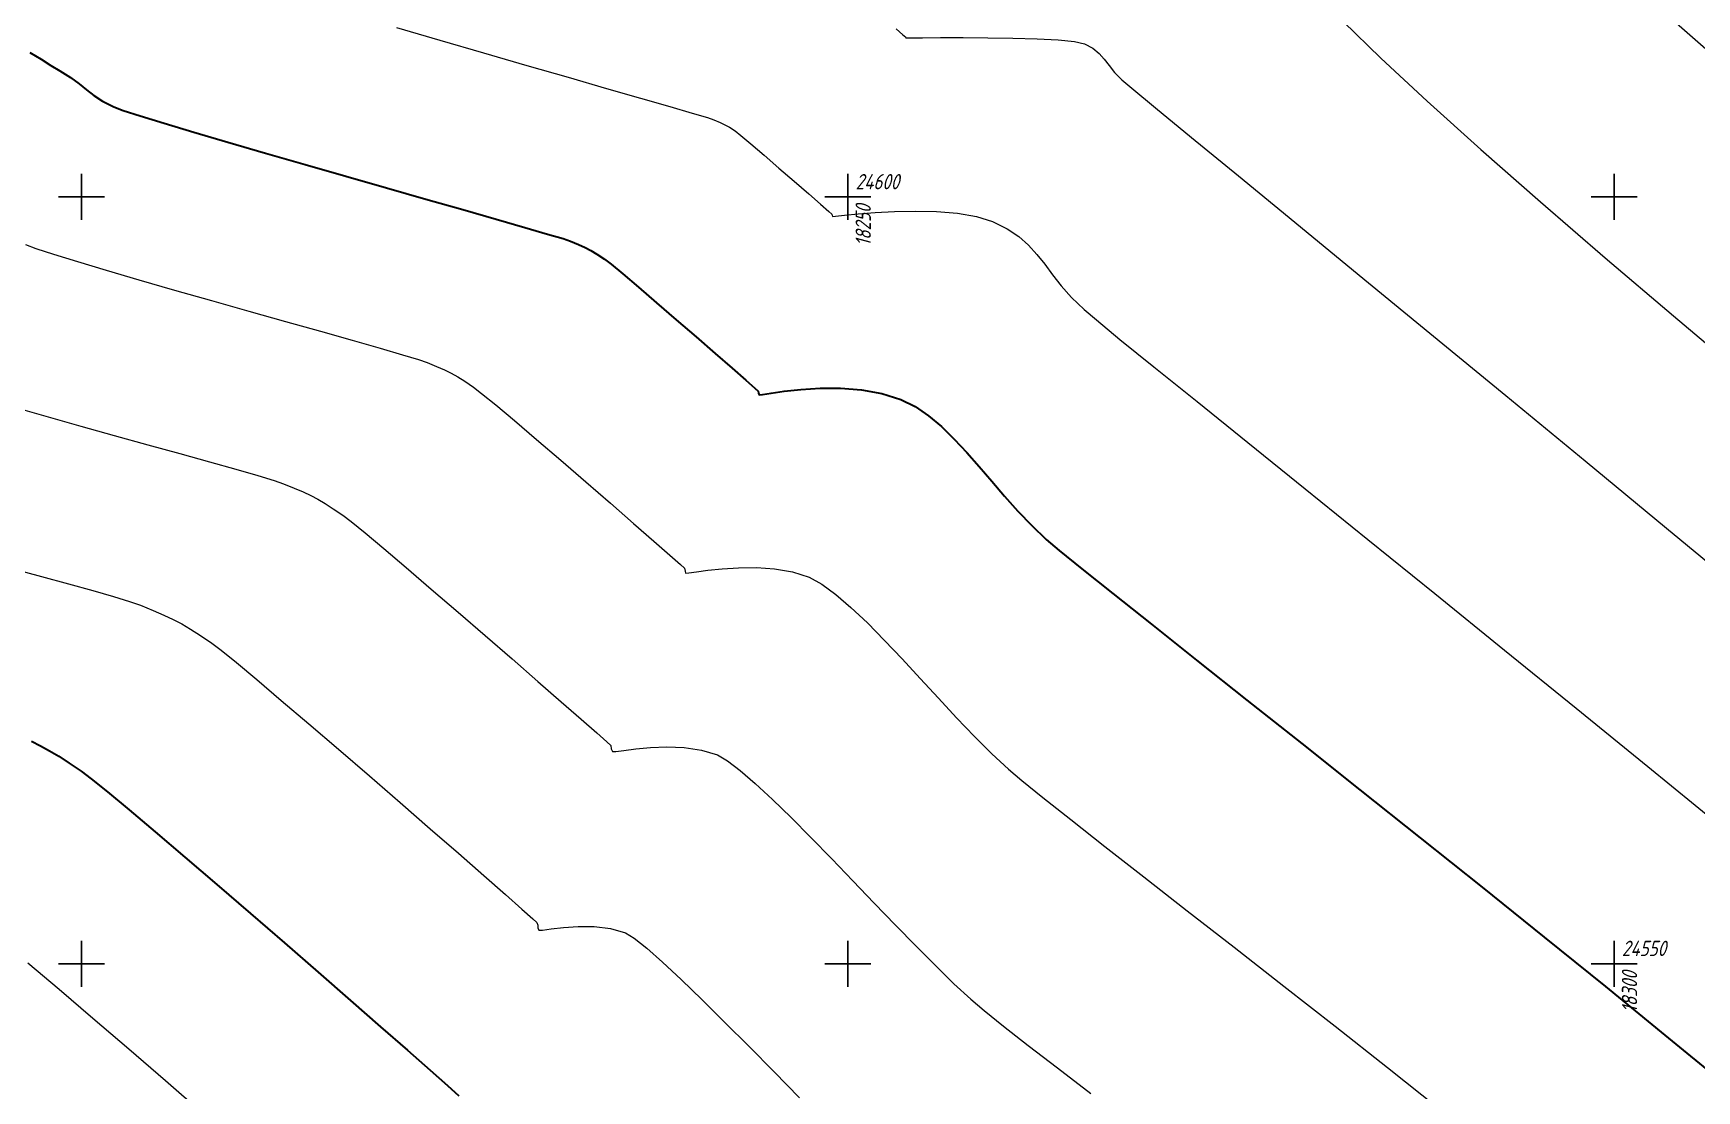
# Model space of a CAD drawing. Header units: metres. Extents: x -149473 to 83396, y -14167 to 104709.
# Drawn here: x -4657.6 to -4603.4, y 42589.6 to 42624.1 of the extents above; entities that cross this region are included whole.
import ezdxf
from ezdxf.enums import TextEntityAlignment as Align

# ---------------------------------------------------------------- set-up
doc = ezdxf.new("R2010")
doc.units = ezdxf.units.M
doc.layers.add('02_Сетка', color=7, linetype='Continuous', transparency=0.6)
doc.layers.add('03_Здания и строения', color=7, linetype='Continuous', transparency=0.6)
doc.layers.add('Viewport2ForCustomObjects_0', color=7, linetype='Continuous')
doc.layers.add('Сетка', color=7, linetype='Continuous')
doc.layers.add('Сети_Горизонтали.Вспомогательные', color=1, linetype='Continuous', lineweight=9)
doc.layers.add('Сети_Горизонтали.Основные', color=1, linetype='Continuous', lineweight=30)
doc.styles.get("Standard").update_dxf_attribs({"font": 'GOST_0.TTF'})

# ---------------------------------------------------------------- blocks, each defined once
blk = doc.blocks.new('g5_012')
at = {"color": 92}
for points in [[(0, -1.5), (0, 1.5)], [(-1.5, 0), (1.5, 0)]]:
    blk.add_lwpolyline(points, dxfattribs=at)
blk = doc.blocks.new('CustomObjectsInViewport2_0')
at = {"layer": 'Сети_Горизонтали.Вспомогательные', "color": 42, "flags": 128}
for points, elevation in [([(2845.17, 1617.24), (2845.62, 1616.85), (2845.79, 1616.7), (2845.81, 1616.64), (2846.1, 1616.64), (2846.9, 1616.65), (2848.08, 1616.66), (2849.54, 1616.66), (2851.15, 1616.65), (2852.8, 1616.63), (2854.37, 1616.58), (2855.75, 1616.51), (2856.82, 1616.4), (2857.46, 1616.26), (2858.02, 1615.97), (2858.43, 1615.63), (2858.75, 1615.25), (2859.07, 1614.84), (2859.43, 1614.39), (2859.91, 1613.9), (2860.56, 1613.36), (2862.1, 1612.09), (2864.45, 1610.15), (2867.51, 1607.64), (2871.19, 1604.62), (2875.38, 1601.17), (2880, 1597.38), (2884.95, 1593.31), (2890.13, 1589.05), (2895.44, 1584.67), (2900.8, 1580.26)], 21), ([(2812.57, 1617.31), (2815.4, 1616.49), (2818.26, 1615.66), (2821.07, 1614.85), (2823.77, 1614.07), (2826.27, 1613.35), (2828.5, 1612.71), (2830.4, 1612.16), (2831.87, 1611.73), (2832.86, 1611.44), (2833.28, 1611.3), (2833.69, 1611.13), (2834, 1610.98), (2834.3, 1610.81), (2834.67, 1610.57), (2835.04, 1610.28), (2835.7, 1609.73), (2836.56, 1608.99), (2837.53, 1608.15), (2838.53, 1607.29), (2839.47, 1606.48), (2840.24, 1605.8), (2840.78, 1605.33), (2840.98, 1605.15), (2841, 1605.07), (2841.02, 1605), (2841.23, 1605.02), (2841.81, 1605.09), (2842.69, 1605.17), (2843.8, 1605.26), (2845.07, 1605.33), (2846.43, 1605.35), (2847.82, 1605.32), (2849.17, 1605.21), (2850.41, 1605), (2851.47, 1604.66), (2852.42, 1604.2), (2853.19, 1603.68), (2853.82, 1603.12), (2854.36, 1602.52), (2854.87, 1601.88), (2855.38, 1601.2), (2855.95, 1600.48), (2856.62, 1599.71), (2857.44, 1598.92), (2858.24, 1598.25), (2859.78, 1596.98), (2862, 1595.19), (2864.81, 1592.92), (2868.12, 1590.25), (2871.87, 1587.23), (2875.96, 1583.92), (2880.33, 1580.4), (2884.88, 1576.72), (2889.54, 1572.94), (2894.23, 1569.13), (2898.86, 1565.35)], 21.5), ([(2788.37, 1603.17), (2789.05, 1602.91), (2790.2, 1602.53), (2791.76, 1602.05), (2793.64, 1601.49), (2795.77, 1600.87), (2798.08, 1600.2), (2800.5, 1599.52), (2802.94, 1598.83), (2805.34, 1598.15), (2807.61, 1597.51), (2809.69, 1596.92), (2811.5, 1596.4), (2812.97, 1595.97), (2814.02, 1595.66), (2814.57, 1595.47), (2815.19, 1595.22), (2815.7, 1594.99), (2816.14, 1594.78), (2816.57, 1594.54), (2817.04, 1594.25), (2817.6, 1593.87), (2818.13, 1593.46), (2819.05, 1592.71), (2820.27, 1591.68), (2821.71, 1590.45), (2823.29, 1589.1), (2824.92, 1587.68), (2826.53, 1586.29), (2828.04, 1584.98), (2829.36, 1583.83), (2830.4, 1582.91), (2831.1, 1582.29), (2831.36, 1582.05), (2831.4, 1581.87), (2831.44, 1581.73), (2831.64, 1581.75), (2832.14, 1581.82), (2832.89, 1581.92), (2833.83, 1582.02), (2834.9, 1582.09), (2836.06, 1582.1), (2837.25, 1582.02), (2838.41, 1581.82), (2839.5, 1581.47), (2840.32, 1581.02), (2841.24, 1580.35), (2842.23, 1579.5), (2843.3, 1578.49), (2844.42, 1577.35), (2845.57, 1576.14), (2846.75, 1574.87), (2847.94, 1573.58), (2849.12, 1572.31), (2850.29, 1571.09), (2851.42, 1569.96), (2852.5, 1568.95), (2853.38, 1568.21), (2854.75, 1567.1), (2856.57, 1565.66), (2858.79, 1563.92), (2861.34, 1561.93), (2864.17, 1559.72), (2867.23, 1557.34), (2870.47, 1554.81), (2873.82, 1552.19), (2877.23, 1549.5), (2880.66, 1546.78)], 22.5), ([(2874.34, 1617.7), (2876.8, 1615.32), (2879.82, 1612.52), (2883.32, 1609.37), (2887.22, 1605.94), (2891.44, 1602.3), (2895.89, 1598.51), (2900.49, 1594.65)], 20.5), ([(2787.86, 1592.5), (2789.85, 1591.93), (2791.98, 1591.33), (2794.16, 1590.72), (2796.34, 1590.11), (2798.44, 1589.53), (2800.38, 1588.99), (2802.1, 1588.51), (2803.53, 1588.1), (2804.59, 1587.77), (2805.21, 1587.56), (2805.9, 1587.28), (2806.48, 1587.03), (2806.98, 1586.8), (2807.44, 1586.55), (2807.92, 1586.27), (2808.45, 1585.94), (2809.07, 1585.52), (2809.61, 1585.11), (2810.53, 1584.36), (2811.75, 1583.34), (2813.21, 1582.1), (2814.84, 1580.7), (2816.59, 1579.2), (2818.37, 1577.66), (2820.13, 1576.14), (2821.8, 1574.68), (2823.32, 1573.35), (2824.62, 1572.22), (2825.64, 1571.32), (2826.3, 1570.73), (2826.55, 1570.5), (2826.59, 1570.28), (2826.66, 1570.1), (2826.88, 1570.1), (2827.41, 1570.18), (2828.19, 1570.28), (2829.14, 1570.36), (2830.22, 1570.41), (2831.35, 1570.36), (2832.47, 1570.2), (2833.51, 1569.88), (2834.17, 1569.5), (2835, 1568.87), (2835.98, 1568.02), (2837.1, 1566.98), (2838.32, 1565.79), (2839.61, 1564.49), (2840.97, 1563.1), (2842.36, 1561.66), (2843.75, 1560.21), (2845.14, 1558.78), (2846.48, 1557.41), (2847.76, 1556.12), (2848.95, 1554.96), (2850.04, 1553.96), (2850.92, 1553.21), (2852.19, 1552.19), (2853.8, 1550.94), (2855.71, 1549.47), (2857.87, 1547.81)], 23), ([(2787.56, 1582.01), (2789.42, 1581.51), (2791.17, 1581.03), (2792.75, 1580.6), (2794.1, 1580.21), (2795.16, 1579.89), (2795.86, 1579.65), (2796.7, 1579.3), (2797.39, 1579), (2798, 1578.72), (2798.56, 1578.42), (2799.14, 1578.09), (2799.78, 1577.68), (2800.53, 1577.18), (2801.14, 1576.72), (2802.14, 1575.9), (2803.47, 1574.79), (2805.06, 1573.44), (2806.86, 1571.91), (2808.8, 1570.25), (2810.81, 1568.51), (2812.82, 1566.77), (2814.78, 1565.07), (2816.62, 1563.47), (2818.27, 1562.02), (2819.68, 1560.79), (2820.76, 1559.83), (2821.47, 1559.2), (2821.74, 1558.95), (2821.79, 1558.77), (2821.8, 1558.6), (2821.87, 1558.46), (2822.11, 1558.46), (2822.67, 1558.53), (2823.47, 1558.63), (2824.43, 1558.7), (2825.48, 1558.69), (2826.53, 1558.57), (2827.52, 1558.28), (2828.09, 1557.93), (2828.9, 1557.28), (2829.93, 1556.37), (2831.15, 1555.23), (2832.51, 1553.91), (2834, 1552.44), (2835.58, 1550.86), (2837.21, 1549.21), (2838.87, 1547.53)], 23.5), ([(2788.53, 1556.33), (2790.56, 1554.61), (2792.77, 1552.71), (2795.1, 1550.71), (2797.5, 1548.64), (2799.91, 1546.55)], 24.5)]:
    blk.add_lwpolyline(points, dxfattribs=dict(at, elevation=elevation))
at = {"layer": 'Сети_Горизонтали.Основные', "color": 40, "flags": 128}
for points, elevation in [([(2788.65, 1615.69), (2789.38, 1615.25), (2790.03, 1614.84), (2790.61, 1614.49), (2791.31, 1614.05), (2791.87, 1613.64), (2792.34, 1613.26), (2792.83, 1612.89), (2793.4, 1612.52), (2794.13, 1612.14), (2794.73, 1611.91), (2795.85, 1611.55), (2797.42, 1611.07), (2799.35, 1610.5), (2801.58, 1609.84), (2804.03, 1609.13), (2806.62, 1608.39), (2809.27, 1607.62), (2811.92, 1606.87), (2814.49, 1606.13), (2816.9, 1605.44), (2819.07, 1604.82), (2820.94, 1604.28), (2822.42, 1603.85), (2823.44, 1603.55), (2823.92, 1603.39), (2824.46, 1603.17), (2824.88, 1602.98), (2825.26, 1602.78), (2825.65, 1602.54), (2826.14, 1602.22), (2826.58, 1601.88), (2827.34, 1601.25), (2828.36, 1600.39), (2829.55, 1599.37), (2830.83, 1598.26), (2832.13, 1597.14), (2833.37, 1596.06), (2834.47, 1595.1), (2835.36, 1594.32), (2835.95, 1593.8), (2836.17, 1593.6), (2836.2, 1593.47), (2836.23, 1593.37), (2836.45, 1593.39), (2837.02, 1593.48), (2837.88, 1593.6), (2838.96, 1593.71), (2840.21, 1593.79), (2841.55, 1593.79), (2842.92, 1593.69), (2844.25, 1593.46), (2845.49, 1593.07), (2846.41, 1592.6), (2847.29, 1592), (2848.14, 1591.29), (2848.97, 1590.48), (2849.78, 1589.61), (2850.59, 1588.69), (2851.41, 1587.73), (2852.25, 1586.75), (2853.11, 1585.78), (2854.02, 1584.84), (2854.97, 1583.93), (2855.82, 1583.21), (2857.29, 1582.02), (2859.32, 1580.4), (2861.84, 1578.4), (2864.77, 1576.07), (2868.06, 1573.46), (2871.64, 1570.63), (2875.43, 1567.61), (2879.38, 1564.47), (2883.41, 1561.25), (2887.46, 1558), (2891.46, 1554.77), (2895.34, 1551.61), (2899.04, 1548.58)], 22), ([(2788.76, 1570.77), (2789.35, 1570.47), (2789.93, 1570.15), (2790.54, 1569.79), (2791.21, 1569.35), (2792, 1568.83), (2792.65, 1568.33), (2793.71, 1567.47), (2795.13, 1566.3), (2796.83, 1564.86), (2798.76, 1563.22), (2800.85, 1561.43), (2803.04, 1559.54), (2805.26, 1557.62), (2807.46, 1555.71), (2809.58, 1553.87), (2811.54, 1552.16), (2813.3, 1550.62), (2814.77, 1549.33), (2815.91, 1548.32), (2816.65, 1547.66)], 24)]:
    blk.add_lwpolyline(points, dxfattribs=dict(at, elevation=elevation))

msp = doc.modelspace()

# ---------------------------------------------------------------- linework, layer by layer
at = {"layer": '03_Здания и строения', "color": 7, "linetype": 'Continuous', "lineweight": 20, "flags": 128}
msp.add_lwpolyline([(-4617.095, 42635.822), (-4613.353, 42640.094), (-4594.95, 42624.092), (-4596.703, 42621.991), (-4574.726, 42602.815), (-4578.665, 42598.428), (-4600.821, 42617.84), (-4598.964, 42619.96), (-4617.095, 42635.822)], dxfattribs=at)

# ---------------------------------------------------------------- block references
at = {"layer": '02_Сетка', "color": 92, "linetype": 'Continuous', "lineweight": 15, "ltscale": 0.5, "xscale": 0.5, "yscale": 0.5, "zscale": 0.5}
for p in [(-4656.056, 42618.725), (-4631.056, 42618.725), (-4606.056, 42618.725), (-4656.056, 42593.725), (-4631.056, 42593.725), (-4606.056, 42593.725)]:
    msp.add_blockref('g5_012', p, dxfattribs=at)
at = {"layer": 'Viewport2ForCustomObjects_0', "xscale": 0.5, "yscale": 0.5, "zscale": 0.5}
msp.add_blockref('CustomObjectsInViewport2_0', (-6052.071, 41815.592), dxfattribs=at)

# ---------------------------------------------------------------- texts
at = {"layer": 'Сетка', "color": 3, "oblique": 15}
for s, p in [('24600', (-4630.806, 42618.975)), ('24550', (-4605.806, 42593.975))]:
    msp.add_text(s, height=0.5, dxfattribs=at).set_placement(p)
for s, p in [('18250', (-4630.806, 42618.475)), ('18300', (-4605.806, 42593.475))]:
    msp.add_text(s, height=0.5, rotation=90, dxfattribs=at).set_placement(p, align=Align.TOP_RIGHT)

doc.saveas('drawing.dxf')
